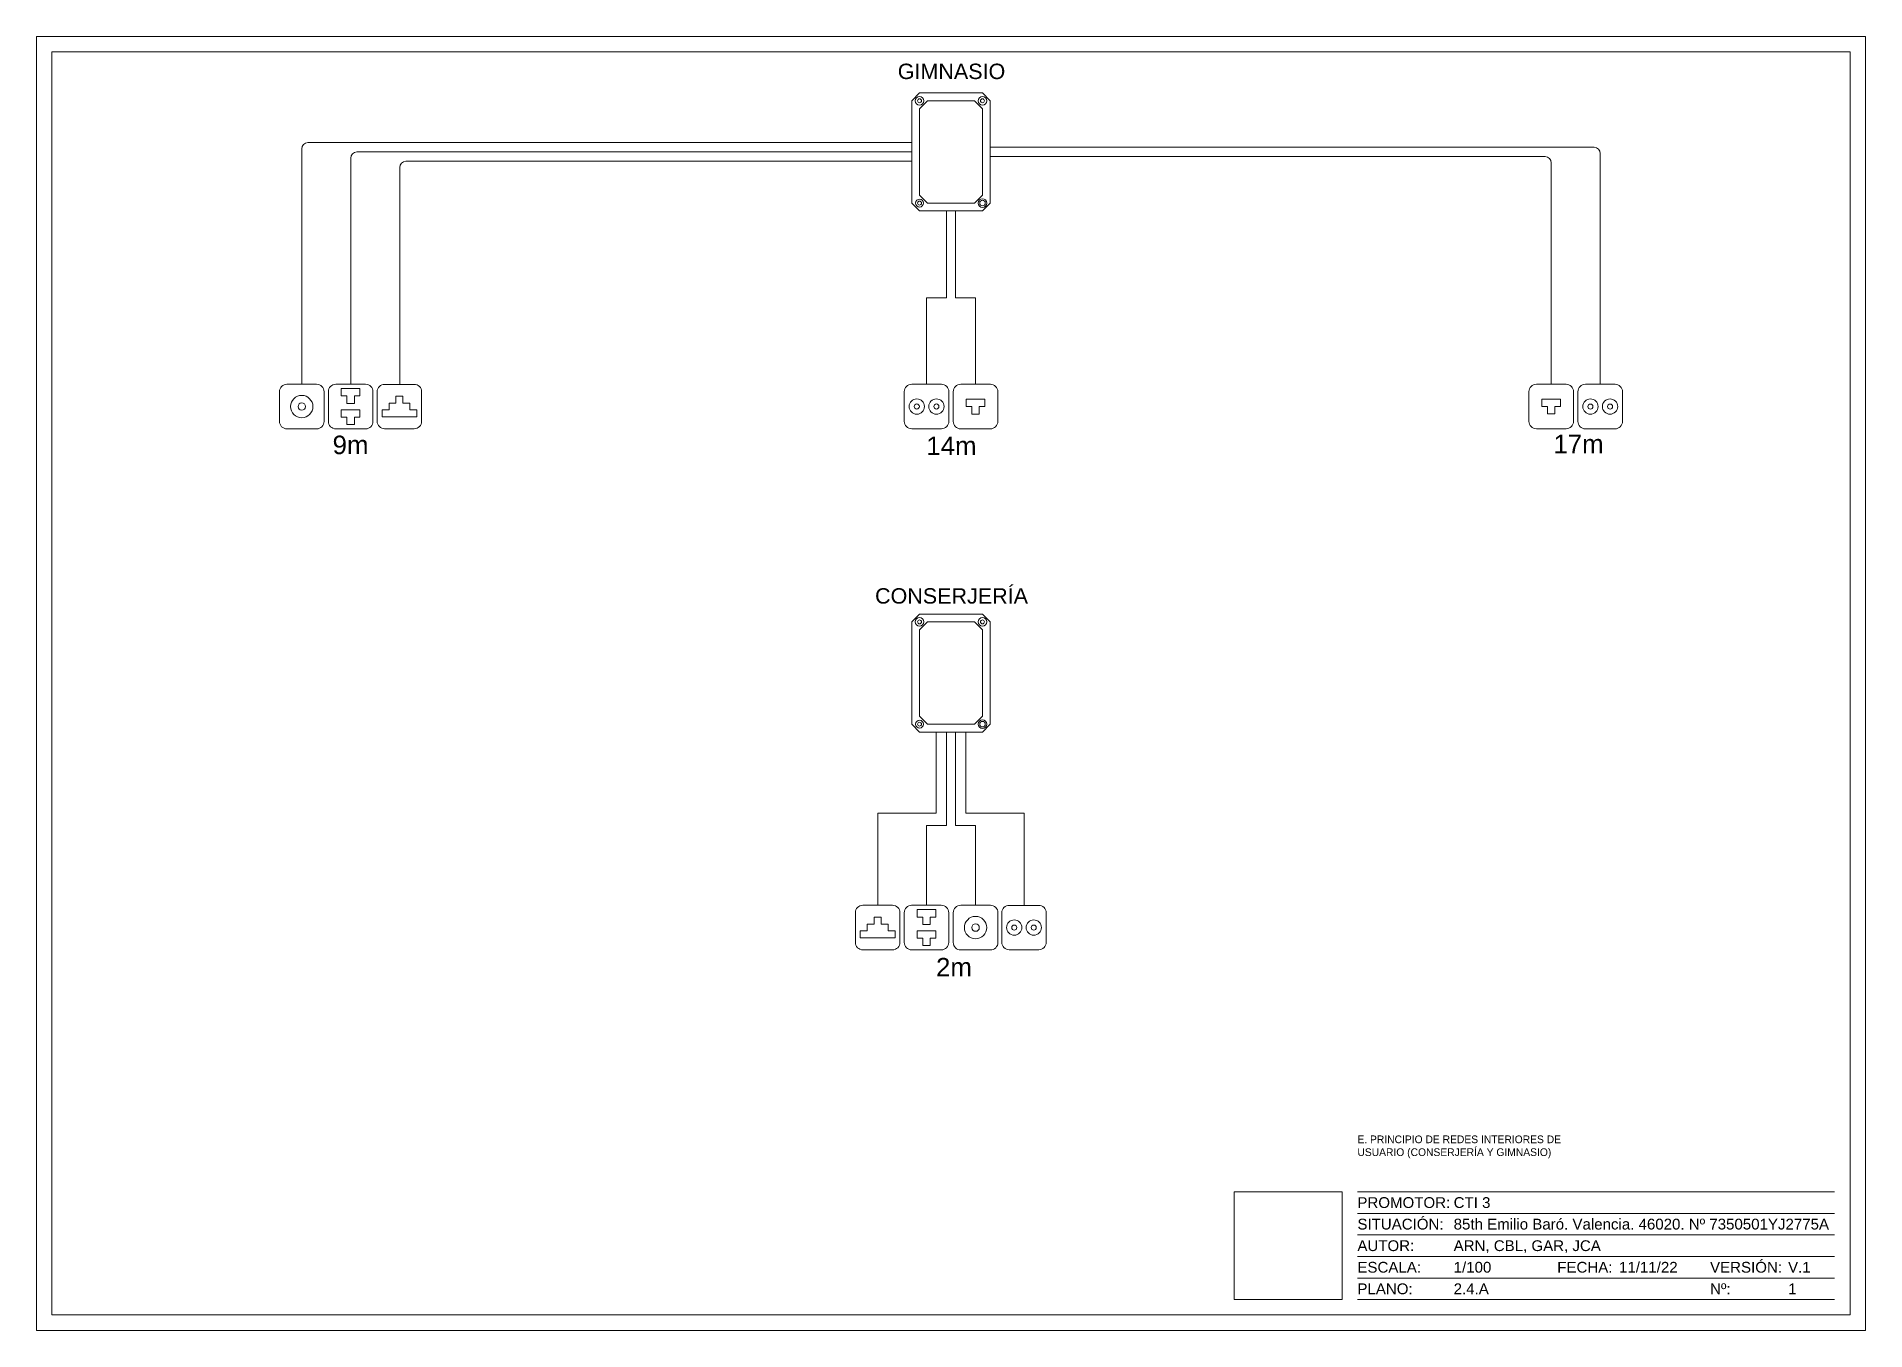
# Paper-space layout 'ESQUEMA-VIVIENDA-GYM-CON' of a CAD drawing. Header units: metres. Extents: x 0 to 5.4, y 0 to 3.82.
# The model-space entities are those that its viewports show. They can reach past a viewport. Long polylines and large blocks are cut down to what shows.
import ezdxf
from ezdxf.enums import TextEntityAlignment as Align

# ---------------------------------------------------------------- set-up
doc = ezdxf.new("R2018")
doc.units = ezdxf.units.M
doc.layers.get('0').update_dxf_attribs({"color": 253, "lineweight": 0})
doc.layers.add('CAJETIN', color=7, linetype='Continuous', lineweight=0, true_color=0x000000)
for name, color, linetype, lineweight in [('ICT_INTERNA', 170, 'Continuous', 0), ('ICT_TEXTS', 210, 'Continuous', 0), ('ICT_TOMAS', 1, 'Continuous', 0)]:
    doc.layers.add(name, color=color, linetype=linetype, lineweight=lineweight)
doc.styles.add('COTA', font='arial.ttf', dxfattribs={"height": 1})
doc.styles.get("Standard").update_dxf_attribs({"font": 'arial.ttf'})
picture_1 = doc.add_image_def('image1.png', size_in_pixel=(477, 477))

# ---------------------------------------------------------------- blocks, each defined once
blk = doc.blocks.new('*U96')
for p, q in [((-10, 45), (-165, 45)), ((-10, 38), (-165, 38)), ((-10, 31), (-165, 31)), ((-10, 24), (-165, 24)), ((-10, 17), (-165, 17)), ((-10, 10), (-165, 10))]:
    blk.add_line(p, q)
for points in [[(-594, 0), (0, 0), (0, 420), (-594, 420)], [(-589, 5), (-5, 5), (-5, 415), (-589, 415)], [(-170, 45), (-205, 45), (-205, 10), (-170, 10)]]:
    blk.add_lwpolyline(points, close=True)
for s, p in [('PROMOTOR:', (-165, 41.5)), ('SITUACIÓN:', (-165, 34.5)), ('AUTOR:', (-165, 27.5)), ('ESCALA:', (-165, 20.5)), ('FECHA:', (-100.09, 20.5)), ('VERSIÓN:', (-50.46, 20.5)), ('PLANO:', (-165, 13.5)), ('Nº:', (-50.46, 13.5))]:
    blk.add_text(s, height=3.5).set_placement(p, align=Align.MIDDLE_LEFT)
at = {"lineweight": 30, "flags": 104}
blk.add_attdef('NOMBRE_PROYECTO', text='', height=5, dxfattribs=at).set_placement((-165, 63.27), align=Align.TOP_LEFT)
for tag, p in [('PROMOTOR', (-133.74, 41.5)), ('SITUACION', (-133.74, 34.5)), ('AUTOR', (-133.74, 27.5)), ('1/X', (-133.74, 20.5)), ('XX/XX/XXXX', (-80.02, 20.5)), ('V.X', (-25.12, 20.5)), ('NOMBRE_PLANO', (-133.74, 13.5)), ('X', (-25.12, 13.48))]:
    blk.add_attdef(tag, text='', height=3.5).set_placement(p, align=Align.MIDDLE_LEFT)
blk = doc.blocks.new('RTR')
for p, q in [((-0.75, 0.4), (-0.65, 0.5)), ((-0.65, 0.5), (0.65, 0.5)), ((0.65, 0.5), (0.75, 0.4)), ((-0.75, -0.4), (-0.75, 0.4)), ((-0.65, 0.3), (-0.55, 0.4)), ((-0.65, -0.3), (-0.65, 0.3)), ((-0.55, 0.4), (0.55, 0.4)), ((0.55, 0.4), (0.65, 0.3)), ((0.65, 0.3), (0.65, -0.3)), ((0.75, 0.4), (0.75, -0.4)), ((-0.75, -0.4), (-0.65, -0.5)), ((-0.65, -0.3), (-0.55, -0.4)), ((0.55, -0.4), (-0.55, -0.4)), ((0.65, -0.3), (0.55, -0.4)), ((0.65, -0.5), (0.75, -0.4)), ((0.65, -0.5), (-0.65, -0.5))]:
    blk.add_line(p, q)
for centre, radius in [((-0.65, 0.4), 0.05), ((-0.65, 0.4), 0.025), ((0.65, 0.4), 0.0559), ((0.65, 0.4), 0.025), ((-0.65, -0.4), 0.0559), ((-0.65, -0.4), 0.0354), ((0.65, -0.4), 0.0559), ((0.65, -0.4), 0.025)]:
    blk.add_circle(centre, radius)
blk = doc.blocks.new('Toma INTERNET')
blk.add_lwpolyline([(-0.1, 0.15), (0.1, 0.15, -0.414214), (0.15, 0.1), (0.15, -0.1, -0.414214), (0.1, -0.15), (-0.1, -0.15, -0.414214), (-0.15, -0.1), (-0.15, 0.1, -0.414214)], format="xyb", close=True)
for points in [[(0.05, 0.121), (-0.05, 0.121), (-0.063, 0.121), (-0.063, 0.071), (-0.05, 0.071), (-0.025, 0.071), (-0.025, 0.021), (0.025, 0.021), (0.025, 0.071), (0.05, 0.071), (0.05, 0.071), (0.062, 0.071), (0.062, 0.121)], [(0.05, -0.021), (-0.05, -0.021), (-0.063, -0.021), (-0.063, -0.071), (-0.05, -0.071), (-0.025, -0.071), (-0.025, -0.121), (0.025, -0.121), (0.025, -0.071), (0.05, -0.071), (0.05, -0.071), (0.062, -0.071), (0.062, -0.021)]]:
    blk.add_lwpolyline(points, close=True)
blk = doc.blocks.new('Toma TFN')
for p, q in [((-0.0625, 0.05), (-0.05, 0.05)), ((-0.0625, 0), (-0.0625, 0.05)), ((-0.05, 0), (-0.0625, 0)), ((-0.05, 0.05), (0.05, 0.05)), ((-0.025, 0), (-0.05, 0)), ((-0.025, -0.05), (-0.025, 0)), ((0.025, 0), (0.025, -0.05)), ((0.05, 0), (0.025, 0)), ((0.05, 0.05), (0.0625, 0.05)), ((0.0625, 0), (0.05, 0)), ((0.05, 0), (0.05, 0)), ((0.0625, 0), (0.0625, 0.05)), ((0.025, -0.05), (-0.025, -0.05))]:
    blk.add_line(p, q)
blk.add_lwpolyline([(-0.1, 0.15), (0.1, 0.15, -0.4142136), (0.15, 0.1), (0.15, -0.1, -0.4142136), (0.1, -0.15), (-0.1, -0.15, -0.4142136), (-0.15, -0.1), (-0.15, 0.1, -0.4142136)], format="xyb", close=True)
blk = doc.blocks.new('TOMA TV')
blk.add_lwpolyline([(-0.1, 0.15), (0.1, 0.15, -0.414214), (0.15, 0.1), (0.15, -0.1, -0.414214), (0.1, -0.15), (-0.1, -0.15, -0.414214), (-0.15, -0.1), (-0.15, 0.1, -0.414214)], format="xyb", close=True)
for centre, radius in [((-0.066, 0), 0.0515), ((-0.066, 0), 0.0172), ((0.066, 0), 0.0515), ((0.066, 0), 0.0172)]:
    blk.add_circle(centre, radius)
blk = doc.blocks.new('Toma TLCA')
blk.add_lwpolyline([(-0.1, 0.15), (0.1, 0.15, -0.414214), (0.15, 0.1), (0.15, -0.1, -0.414214), (0.1, -0.15), (-0.1, -0.15, -0.414214), (-0.15, -0.1), (-0.15, 0.1, -0.414214)], format="xyb", close=True)
for radius in [0.075, 0.025]:
    blk.add_circle((0, 0), radius)
blk = doc.blocks.new('Toma FIBRA')
blk.add_lwpolyline([(-0.1, 0.15), (0.1, 0.15, -0.414214), (0.15, 0.1), (0.15, -0.1, -0.414214), (0.1, -0.15), (-0.1, -0.15, -0.414214), (-0.15, -0.1), (-0.15, 0.1, -0.414214)], format="xyb", close=True)
blk.add_lwpolyline([(-0.023, 0.023), (-0.07, 0.023), (-0.07, -0.023), (-0.117, -0.023), (-0.117, -0.07), (0.117, -0.07), (0.117, -0.023), (0.07, -0.023), (0.07, 0.023), (0.023, 0.023), (0.023, 0.07), (-0.023, 0.07)], close=True)

msp = doc.modelspace()

# ---------------------------------------------------------------- linework, layer by layer
at = {"layer": 'ICT_INTERNA'}
for p, q in [((1665248.216, 1361841.609), (1665052.117, 1361841.609)), ((1665273.756, 1361840.104), (1665469.851, 1361840.104)), ((1665050.117, 1361763.165), (1665050.117, 1361839.609)), ((1665066.004, 1361763.18), (1665066.004, 1361836.589)), ((1665248.216, 1361838.589), (1665068.004, 1361838.589)), ((1665248.216, 1361835.569), (1665083.922, 1361835.569)), ((1665273.756, 1361837.073), (1665453.953, 1361837.073)), ((1665455.953, 1361763.188), (1665455.953, 1361835.073)), ((1665471.851, 1361763.161), (1665471.851, 1361838.104)), ((1665081.922, 1361763.182), (1665081.922, 1361833.569))]:
    msp.add_line(p, q, dxfattribs=at)
for points in [[(1665259.471, 1361819.434), (1665259.471, 1361808.568), (1665259.471, 1361791.186), (1665253.059, 1361791.186), (1665253.059, 1361779.683), (1665253.059, 1361763.182)], [(1665262.501, 1361819.434), (1665262.501, 1361808.568), (1665262.501, 1361791.186), (1665268.913, 1361791.186), (1665268.913, 1361779.683), (1665268.913, 1361763.182)], [(1665256.161, 1361650.28), (1665256.161, 1361637.093), (1665256.161, 1361623.894), (1665237.274, 1361623.894), (1665237.274, 1361594.011)], [(1665259.472, 1361650.28), (1665259.472, 1361637.093), (1665259.472, 1361619.949), (1665253.005, 1361619.949), (1665253.005, 1361594.048)], [(1665262.5, 1361650.28), (1665262.5, 1361637.093), (1665262.5, 1361619.949), (1665268.967, 1361619.949), (1665268.967, 1361594.048)], [(1665265.811, 1361650.28), (1665265.811, 1361637.093), (1665265.811, 1361623.894), (1665284.698, 1361623.894), (1665284.698, 1361594.011)]]:
    msp.add_lwpolyline(points, dxfattribs=at)
for centre, start, end in [((1665052.117, 1361839.609), 90, 180), ((1665469.851, 1361838.104), 0, 90), ((1665068.004, 1361836.589), 90, 180), ((1665083.922, 1361833.569), 90, 180), ((1665453.953, 1361835.073), 0, 90)]:
    msp.add_arc(centre, 2, start, end, dxfattribs=at)

# ---------------------------------------------------------------- block references
at = {"layer": 'CAJETIN'}
ref = msp.add_blockref('*U96', (1665557.986, 1361456.033), dxfattribs=at)
lines = msp.add_mtext('E. PRINCIPIO DE REDES INTERIORES DE\\PUSUARIO (CONSERJERÍA Y GIMNASIO)', dxfattribs={"layer": '0', "insert": (1665392.986, 1361519.308), "char_height": 2.5, "attachment_point": 1})
ref.add_attrib('NOMBRE_PROYECTO', '', (1665392.986, 1361519.308), dxfattribs={"flags": 104}).embed_mtext(lines)
ref.add_attrib('PROMOTOR', 'CTI 3', dxfattribs={"layer": '0', "height": 3.5}).set_placement((1665424.246, 1361497.533), align=Align.MIDDLE_LEFT)
ref.add_attrib('SITUACION', '85th Emilio Baró. Valencia. 46020. Nº 7350501YJ2775A', dxfattribs={"layer": '0', "height": 3.5}).set_placement((1665424.246, 1361490.533), align=Align.MIDDLE_LEFT)
ref.add_attrib('AUTOR', 'ARN, CBL, GAR, JCA', dxfattribs={"layer": '0', "height": 3.5}).set_placement((1665424.246, 1361483.533), align=Align.MIDDLE_LEFT)
ref.add_attrib('1/X', '1/100', dxfattribs={"layer": '0', "height": 3.5}).set_placement((1665424.246, 1361476.533), align=Align.MIDDLE_LEFT)
ref.add_attrib('NOMBRE_PLANO', '2.4.A', dxfattribs={"layer": '0', "height": 3.5}).set_placement((1665424.246, 1361469.533), align=Align.MIDDLE_LEFT)
ref.add_attrib('XX/XX/XXXX', '11/11/22', dxfattribs={"layer": '0', "height": 3.5}).set_placement((1665477.961, 1361476.533), align=Align.MIDDLE_LEFT)
ref.add_attrib('V.X', 'V.1', dxfattribs={"layer": '0', "height": 3.5}).set_placement((1665532.867, 1361476.533), align=Align.MIDDLE_LEFT)
ref.add_attrib('X', '1', dxfattribs={"layer": '0', "height": 3.5}).set_placement((1665532.867, 1361469.511), align=Align.MIDDLE_LEFT)
at = {"layer": 'ICT_INTERNA', "xscale": 25.53921095530192, "yscale": 25.53921095530192, "zscale": 25.53921095530192, "rotation": 90}
for p in [(1665260.986, 1361838.589), (1665260.986, 1361669.434)]:
    msp.add_blockref('RTR', p, dxfattribs=at)
at = {"layer": 'ICT_TOMAS'}
for name, p, xscale, yscale, zscale in [('Toma TLCA', (1665050.117, 1361755.932), 48.22593323656407, 48.22593323656407, 48.22593323656407), ('Toma INTERNET', (1665066.004, 1361755.931), 48.32664953821172, 48.32664953821172, 48.32664953821172), ('Toma FIBRA', (1665081.826, 1361755.932), 48.0897384879403, 48.0897384879403, 48.0897384879403), ('TOMA TV', (1665253.059, 1361755.949), 48.21829147973803, 48.21829147973803, 48.21829147973803), ('Toma TFN', (1665268.957, 1361755.928), 48.25842212935206, 48.25842212935206, 48.25842212935206), ('Toma TFN', (1665455.953, 1361755.949), 48.25842212935206, 48.25842212935206, 48.25842212935206), ('TOMA TV', (1665471.851, 1361755.928), 48.21829147973803, 48.21829147973803, 48.21829147973803), ('Toma FIBRA', (1665237.161, 1361586.798), 48.22236936832557, 48.22236936832557, 48.22236936832557), ('Toma INTERNET', (1665253.026, 1361586.798), 48.19373184548355, 48.19373184548355, 48.19373184548355), ('Toma TLCA', (1665268.967, 1361586.794), 48.35893974031478, 48.35893974031478, 48.35893974031478), ('TOMA TV', (1665284.698, 1361586.798), 48.08567181518394, 48.08567181518394, 48.08567181518394)]:
    msp.add_blockref(name, p, dxfattribs=dict(at, xscale=xscale, yscale=yscale, zscale=zscale))

# ---------------------------------------------------------------- texts
at = {"layer": 'ICT_TEXTS', "ltscale": 0.015, "char_height": 5, "attachment_point": 1, "style": 'COTA'}
for s, insert in [('\\pxqc;GIMNASIO', (1665223.445, 1361867.247)), ('\\pxqc;CONSERJERÍA', (1665223.445, 1361696.968))]:
    msp.add_mtext_dynamic_manual_height_columns(s, width=75.41134, gutter_width=4, heights=[13.024], dxfattribs=dict(at, insert=insert))
at = {"layer": 'ICT_TOMAS', "ltscale": 0.015, "char_height": 6, "attachment_point": 1, "style": 'COTA'}
for s, insert in [('\\pxqc;9m', (1665064.049, 1361746.49)), ('\\pxqc;14m', (1665259.226, 1361746.186)), ('\\pxqc;17m', (1665462.892, 1361746.793)), ('2m', (1665256.135, 1361576.955))]:
    msp.add_mtext_dynamic_manual_height_columns(s, width=3.81057, gutter_width=4, heights=[1.343], dxfattribs=dict(at, insert=insert))

# ---------------------------------------------------------------- pictures from other files: only their frames are drawn
image = msp.add_image(picture_1, insert=(1665352.986, 1361466.033), size_in_units=(35, 35))
image.dxf.flags = 7

psp = doc.layouts.new('ESQUEMA-VIVIENDA-GYM-CON')

# ---------------------------------------------------------------- viewports
at = {"layer": 'CAJETIN', "view_target_point": (1664444.4095, 1362535.7645)}
psp.add_viewport(center=(2.7, 1.9091), size=(5.4, 3.818182), view_center_point=(816.5764, -869.7314), view_height=420, dxfattribs=at)

doc.saveas('drawing.dxf')
